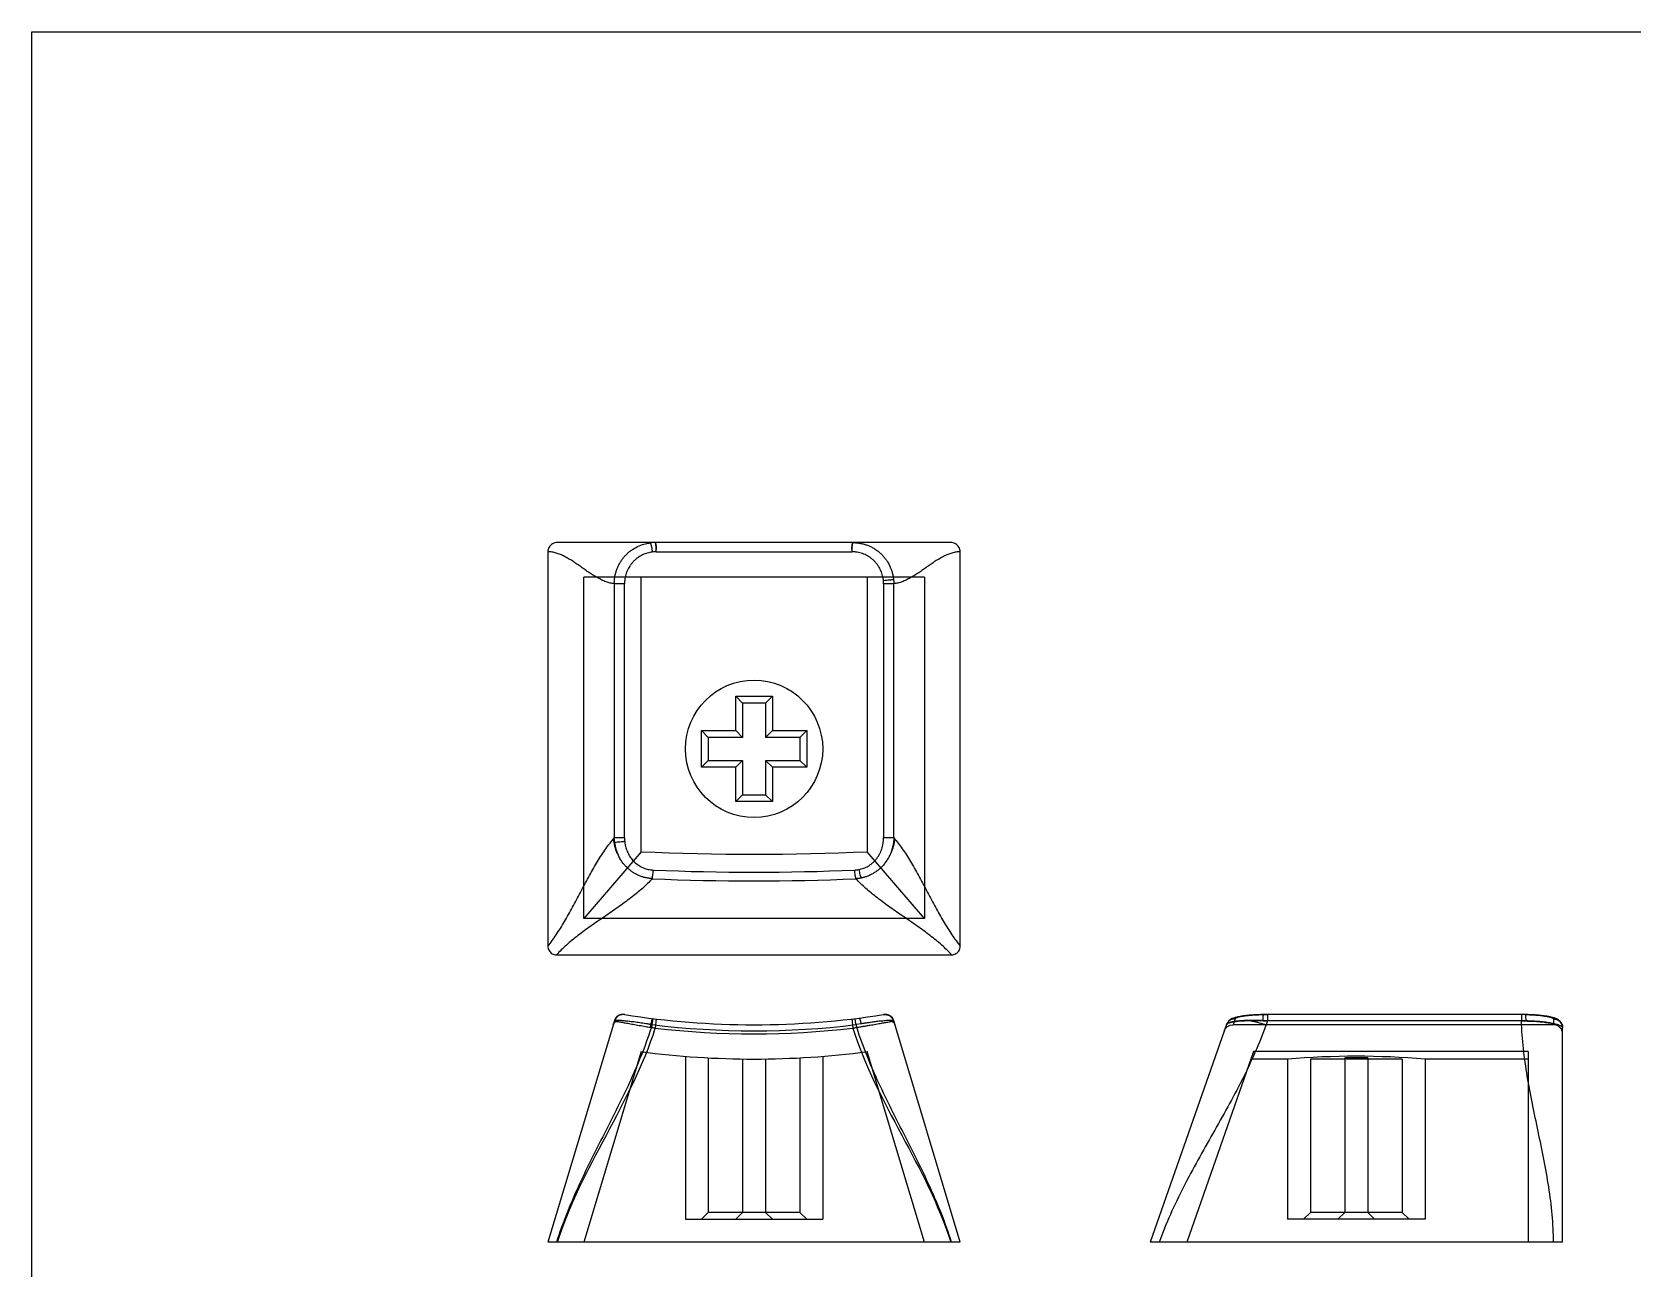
# Model space of a CAD drawing. Header units: inches. Extents: x 0 to 22, y 0 to 17.
# Drawn here: x 0 to 11, y 8.5 to 17 of the extents above; entities that cross this region are included whole.
import ezdxf

# ---------------------------------------------------------------- set-up
doc = ezdxf.new("R2010")
doc.units = ezdxf.units.IN
doc.header["$LTSCALE"] = 1.21
doc.header["$MEASUREMENT"] = 0
doc.layers.get('0').update_dxf_attribs({"linetype": 'CONTINUOUS'})

msp = doc.modelspace()

# ---------------------------------------------------------------- linework, layer by layer
at = {"color": 7, "linetype": 'Continuous'}
for p, q in [((0, 0), (0, 17)), ((0, 17), (22, 17)), ((4.292, 10.213), (4.285, 10.15)), ((5.636, 10.213), (5.644, 10.15))]:
    msp.add_line(p, q, dxfattribs=at)
at = {"color": 6, "linetype": 'Continuous'}
for p, q in [((3.547, 13.426), (3.547, 10.714)), ((6.315, 13.489), (3.613, 13.489)), ((4.292, 13.426), (5.636, 13.426)), ((6.381, 10.714), (6.381, 13.426)), ((3.793, 10.904), (3.793, 13.252)), ((6.135, 13.252), (3.793, 13.252)), ((4.003, 13.206), (4.003, 11.458)), ((4.073, 13.206), (4.003, 13.206)), ((4.073, 11.458), (4.073, 13.206)), ((4.187, 11.363), (4.187, 13.252)), ((5.742, 13.252), (5.742, 11.363)), ((5.855, 13.206), (5.855, 11.458)), ((5.925, 13.206), (5.855, 13.206)), ((5.925, 11.458), (5.925, 13.206)), ((6.135, 13.252), (6.135, 10.904)), ((4.838, 12.196), (4.838, 12.432)), ((4.885, 12.385), (4.838, 12.432)), ((4.838, 12.432), (5.09, 12.432)), ((5.043, 12.385), (5.09, 12.432)), ((5.09, 12.432), (5.09, 12.196)), ((4.885, 12.385), (4.885, 12.149)), ((5.043, 12.385), (4.885, 12.385)), ((5.043, 12.385), (5.043, 12.149)), ((4.602, 11.944), (4.602, 12.196)), ((4.649, 12.149), (4.602, 12.196)), ((4.602, 12.196), (4.838, 12.196)), ((4.649, 12.149), (4.649, 11.991)), ((4.885, 12.149), (4.649, 12.149)), ((4.885, 12.149), (4.838, 12.196)), ((5.043, 12.149), (5.09, 12.196)), ((5.279, 12.149), (5.043, 12.149)), ((5.09, 12.196), (5.326, 12.196)), ((5.279, 12.149), (5.326, 12.196)), ((5.279, 12.149), (5.279, 11.991)), ((5.326, 12.196), (5.326, 11.944)), ((4.602, 11.944), (4.649, 11.991)), ((4.649, 11.991), (4.885, 11.991)), ((4.838, 11.944), (4.885, 11.991)), ((4.885, 11.991), (4.885, 11.755)), ((5.043, 11.991), (5.279, 11.991)), ((5.09, 11.944), (5.043, 11.991)), ((5.043, 11.991), (5.043, 11.755)), ((5.326, 11.944), (5.279, 11.991)), ((4.838, 11.944), (4.602, 11.944)), ((4.838, 11.708), (4.838, 11.944)), ((5.326, 11.944), (5.09, 11.944)), ((5.09, 11.944), (5.09, 11.708)), ((4.838, 11.708), (4.885, 11.755)), ((5.09, 11.708), (4.838, 11.708)), ((4.885, 11.755), (5.043, 11.755)), ((5.09, 11.708), (5.043, 11.755)), ((3.996, 11.449), (4.003, 11.458)), ((4.073, 11.458), (4.003, 11.458)), ((5.925, 11.458), (5.855, 11.458)), ((5.925, 11.458), (5.932, 11.449)), ((4.187, 11.363), (3.793, 10.904)), ((6.135, 10.904), (5.742, 11.363)), ((5.896, 11.337), (5.896, 11.336)), ((6.135, 10.904), (3.793, 10.904)), ((3.606, 10.654), (6.322, 10.654)), ((4.073, 10.243), (4.066, 10.243)), ((4.073, 10.243), (4.075, 10.243)), ((5.855, 10.243), (5.854, 10.243)), ((5.862, 10.243), (5.855, 10.243)), ((8.493, 10.244), (8.493, 10.199)), ((10.24, 10.244), (8.493, 10.244)), ((10.24, 10.243), (8.493, 10.243)), ((10.24, 10.244), (10.24, 10.199)), ((4.004, 10.2), (3.547, 8.677)), ((5.7, 10.179), (5.665, 10.174)), ((5.896, 10.202), (5.896, 10.202)), ((6.381, 8.677), (5.925, 10.2)), ((8.212, 10.174), (7.688, 8.677)), ((8.272, 10.215), (8.257, 10.173)), ((10.46, 10.173), (8.257, 10.173)), ((8.371, 10.202), (8.371, 10.202)), ((8.493, 10.199), (8.484, 10.173)), ((10.24, 10.199), (8.493, 10.199)), ((10.46, 10.213), (10.46, 10.173)), ((10.523, 8.677), (10.523, 10.15)), ((4.187, 9.988), (3.793, 8.677)), ((4.492, 9.956), (4.492, 8.835)), ((4.649, 9.945), (4.649, 8.882)), ((4.885, 9.937), (4.885, 8.882)), ((5.043, 9.937), (5.043, 8.882)), ((5.279, 9.945), (5.279, 8.882)), ((5.437, 9.956), (5.437, 8.835)), ((6.135, 8.677), (5.742, 9.988)), ((8.397, 9.988), (7.939, 8.677)), ((8.632, 9.937), (8.38, 9.937)), ((10.287, 9.988), (8.397, 9.988)), ((8.632, 9.937), (8.632, 8.835)), ((8.79, 9.937), (8.79, 8.882)), ((9.419, 9.937), (8.79, 9.937)), ((9.026, 9.937), (8.79, 9.937)), ((9.026, 9.945), (9.026, 8.882)), ((9.183, 9.945), (9.026, 9.945)), ((9.183, 9.945), (9.183, 8.882)), ((9.419, 9.937), (9.183, 9.937)), ((9.419, 9.937), (9.419, 8.882)), ((9.577, 9.937), (9.577, 8.835)), ((10.287, 9.937), (9.577, 9.937)), ((10.287, 9.988), (10.287, 8.677)), ((4.492, 8.835), (5.437, 8.835)), ((4.649, 8.882), (4.602, 8.835)), ((5.279, 8.882), (4.649, 8.882)), ((4.885, 8.882), (4.838, 8.835)), ((5.043, 8.882), (5.09, 8.835)), ((5.279, 8.882), (5.326, 8.835)), ((9.577, 8.835), (8.632, 8.835)), ((8.742, 8.835), (8.79, 8.882)), ((9.419, 8.882), (8.79, 8.882)), ((8.978, 8.835), (9.026, 8.882)), ((9.183, 8.882), (9.23, 8.835)), ((9.419, 8.882), (9.467, 8.835)), ((6.381, 8.677), (3.547, 8.677)), ((10.523, 8.677), (7.688, 8.677))]:
    msp.add_line(p, q, dxfattribs=at)
for points in [[(4.031, 10.235), (4.025, 10.23), (4.019, 10.225), (4.014, 10.219)], [(4.073, 10.243), (4.068, 10.243), (4.062, 10.243), (4.056, 10.243), (4.05, 10.242), (4.043, 10.24), (4.037, 10.238), (4.031, 10.235)], [(4.066, 10.243), (4.051, 10.242), (4.037, 10.238)], [(5.897, 10.235), (5.891, 10.238), (5.884, 10.24), (5.878, 10.242), (5.871, 10.243), (5.865, 10.243), (5.86, 10.243), (5.855, 10.243)], [(5.891, 10.238), (5.877, 10.242), (5.862, 10.243)], [(5.914, 10.219), (5.909, 10.225), (5.903, 10.23), (5.897, 10.235)], [(8.466, 10.243), (8.416, 10.242), (8.369, 10.238), (8.327, 10.234), (8.295, 10.228), (8.272, 10.223), (8.256, 10.217), (8.242, 10.21), (8.23, 10.201), (8.22, 10.189), (8.212, 10.174)], [(8.493, 10.243), (8.445, 10.243), (8.4, 10.241), (8.358, 10.237), (8.321, 10.233), (8.289, 10.227), (8.267, 10.221), (8.252, 10.215), (8.239, 10.208)], [(8.493, 10.243), (8.483, 10.243), (8.475, 10.243), (8.466, 10.243)], [(10.264, 10.243), (10.256, 10.243), (10.248, 10.243), (10.24, 10.243)], [(10.504, 10.197), (10.493, 10.207), (10.48, 10.214), (10.465, 10.22), (10.444, 10.226), (10.414, 10.231), (10.375, 10.237), (10.332, 10.24), (10.287, 10.243), (10.24, 10.243)], [(10.523, 10.151), (10.519, 10.17), (10.514, 10.184), (10.506, 10.195), (10.495, 10.205), (10.484, 10.212), (10.47, 10.218), (10.453, 10.223), (10.429, 10.229), (10.395, 10.234), (10.354, 10.239), (10.31, 10.242), (10.264, 10.243)], [(4.014, 10.219), (4.01, 10.213), (4.007, 10.206), (4.003, 10.199)], [(5.925, 10.199), (5.922, 10.206), (5.918, 10.213), (5.914, 10.219)], [(8.197, 10.131), (8.206, 10.148), (8.22, 10.161), (8.237, 10.17), (8.257, 10.173)], [(8.239, 10.208), (8.228, 10.199), (8.219, 10.187), (8.212, 10.174)], [(10.523, 10.151), (10.521, 10.165), (10.517, 10.177), (10.512, 10.187), (10.504, 10.197)]]:
    msp.add_lwpolyline(points, dxfattribs=at)
msp.add_circle((4.964, 12.07), 0.472, dxfattribs=at)
for centre, radius, start, end in [((4.285, 13.21), 0.279, 89.9916, 96.8302), ((4.292, 13.206), 0.219, 89.9951, 96.759), ((5.632, 13.206), 0.223, 359.9978, 5.875), ((4.32, 11.458), 0.247, 179.9935, 185.9574), ((4.3, 11.463), 0.297, 187.1808, 205.2452), ((4.964, 27.302), 16.08, 267.5303, 272.4697), ((5.648, 11.438), 0.201, 272.4709, 280.3466), ((4.964, 27.599), 16.437, 267.5573, 272.4427), ((4.064, 10.181), 0.063, 81.0246, 163.3008), ((4.964, 15.882), 5.709, 261.0246, 278.9754), ((5.865, 10.181), 0.063, 16.6992, 98.9754), ((8.493, 8.683), 1.56, 89.9988, 90.9413), ((10.24, 8.837), 1.406, 89.0717, 90.0006), ((4.964, 15.903), 5.772, 263.0284, 276.9716), ((4.964, 15.882), 5.772, 263.2386, 276.7614), ((10.46, 10.11), 0.063, 0, 90), ((4.964, 15.882), 5.945, 262.4857, 277.5143), ((9.104, 4.011), 5.945, 85.4419, 94.5581)]:
    msp.add_arc(centre, radius, start, end, dxfattribs=at)
at = {"color": 7, "linetype": 'Continuous'}
for centre, radius, start, end in [((3.769, 13.426), 0.523, 359.9931, 1.7384), ((3.461, 13.417), 0.831, 0.6146, 1.7), ((6.153, 13.426), 0.517, 178.2521, 180.0164), ((6.411, 13.418), 0.775, 178.2601, 179.4254), ((10.46, 10.149), 0.0634, 75.4602, 90.0019)]:
    msp.add_arc(centre, radius, start, end, dxfattribs=at)
at = {"color": 6, "linetype": 'Continuous'}
msp.add_ellipse((4.964, 13.426), major_axis=(5.945, 0), ratio=0.35, start_param=-1.701945, end_param=-1.439647, dxfattribs=at)
for points, knots in [([(3.613, 13.489), (3.607, 13.489), (3.595, 13.487), (3.579, 13.481), (3.565, 13.47), (3.555, 13.457), (3.548, 13.442), (3.547, 13.431), (3.547, 13.426)], [0, 0, 0, 0, 0.174982, 0.346151, 0.514267, 0.678932, 0.840826, 1, 1, 1, 1]), ([(4.003, 13.206), (3.994, 13.207), (3.974, 13.21), (3.946, 13.219), (3.917, 13.231), (3.889, 13.246), (3.86, 13.263), (3.832, 13.281), (3.803, 13.301), (3.775, 13.321), (3.747, 13.341), (3.718, 13.36), (3.69, 13.378), (3.661, 13.393), (3.633, 13.407), (3.604, 13.417), (3.576, 13.424), (3.556, 13.426), (3.547, 13.426)], [0, 0, 0, 0, 0.056356, 0.114455, 0.174764, 0.237348, 0.301982, 0.368246, 0.435594, 0.503408, 0.571042, 0.637859, 0.703276, 0.76681, 0.828139, 0.887186, 0.944226, 1, 1, 1, 1]), ([(4.003, 13.206), (4.003, 13.21), (4.004, 13.217), (4.004, 13.229), (4.005, 13.241), (4.007, 13.253), (4.009, 13.265), (4.012, 13.276), (4.015, 13.287), (4.02, 13.302), (4.027, 13.321), (4.038, 13.342), (4.05, 13.362), (4.063, 13.381), (4.079, 13.399), (4.095, 13.416), (4.113, 13.431), (4.139, 13.449), (4.174, 13.467), (4.214, 13.481), (4.24, 13.485), (4.251, 13.487)], [0, 0, 0, 0, 0.027159, 0.056175, 0.085938, 0.115368, 0.144246, 0.172923, 0.201736, 0.230637, 0.288269, 0.345617, 0.402877, 0.460243, 0.517699, 0.574846, 0.631892, 0.689039, 0.804071, 0.918844, 1, 1, 1, 1]), ([(4.266, 13.424), (4.258, 13.423), (4.237, 13.419), (4.206, 13.409), (4.179, 13.395), (4.159, 13.381), (4.145, 13.369), (4.132, 13.356), (4.12, 13.342), (4.109, 13.327), (4.1, 13.312), (4.092, 13.295), (4.085, 13.278), (4.08, 13.26), (4.077, 13.245), (4.075, 13.233), (4.074, 13.221), (4.073, 13.212), (4.073, 13.206)], [0, 0, 0, 0, 0.08128, 0.196181, 0.311278, 0.368433, 0.425473, 0.482602, 0.540029, 0.59736, 0.654581, 0.711889, 0.769481, 0.827149, 0.884663, 0.913478, 0.942224, 1, 1, 1, 1]), ([(4.266, 13.424), (4.266, 13.429), (4.264, 13.437), (4.263, 13.449), (4.261, 13.459), (4.259, 13.467), (4.257, 13.474), (4.256, 13.478), (4.255, 13.48), (4.254, 13.482), (4.253, 13.484), (4.252, 13.486), (4.252, 13.486), (4.251, 13.487)], [0, 0, 0, 0, 0.206774, 0.389736, 0.548972, 0.684612, 0.796866, 0.84434, 0.886135, 0.922363, 0.953195, 0.978912, 1, 1, 1, 1]), ([(5.854, 13.229), (5.853, 13.236), (5.85, 13.256), (5.84, 13.287), (5.827, 13.315), (5.813, 13.336), (5.802, 13.35), (5.789, 13.364), (5.775, 13.376), (5.76, 13.388), (5.744, 13.398), (5.727, 13.406), (5.71, 13.413), (5.692, 13.419), (5.677, 13.422), (5.664, 13.424), (5.652, 13.425), (5.642, 13.426), (5.636, 13.426)], [0, 0, 0, 0, 0.070974, 0.186137, 0.301004, 0.359346, 0.417373, 0.475302, 0.533347, 0.59199, 0.650334, 0.708611, 0.767044, 0.825404, 0.883532, 0.912638, 0.941666, 1, 1, 1, 1]), ([(5.644, 13.489), (5.647, 13.489), (5.655, 13.488), (5.667, 13.488), (5.679, 13.486), (5.691, 13.485), (5.703, 13.482), (5.715, 13.479), (5.727, 13.476), (5.742, 13.471), (5.76, 13.464), (5.782, 13.453), (5.802, 13.44), (5.822, 13.425), (5.84, 13.409), (5.856, 13.392), (5.871, 13.373), (5.889, 13.346), (5.903, 13.317), (5.913, 13.287), (5.92, 13.262), (5.922, 13.245), (5.923, 13.235)], [0, 0, 0, 0, 0.027454, 0.056686, 0.086638, 0.116278, 0.145397, 0.174339, 0.203438, 0.232646, 0.291029, 0.349272, 0.4076, 0.466243, 0.524302, 0.582257, 0.640318, 0.698702, 0.813656, 0.871223, 0.928994, 1, 1, 1, 1]), ([(6.381, 13.426), (6.372, 13.426), (6.353, 13.424), (6.324, 13.417), (6.295, 13.407), (6.267, 13.393), (6.238, 13.378), (6.21, 13.36), (6.181, 13.341), (6.153, 13.321), (6.125, 13.301), (6.096, 13.281), (6.068, 13.263), (6.039, 13.246), (6.011, 13.231), (5.982, 13.219), (5.954, 13.21), (5.934, 13.207), (5.925, 13.206)], [0, 0, 0, 0, 0.055774, 0.112814, 0.171861, 0.23319, 0.296724, 0.362141, 0.428958, 0.496592, 0.564406, 0.631754, 0.698018, 0.762652, 0.825236, 0.885545, 0.943644, 1, 1, 1, 1]), ([(6.381, 13.426), (6.381, 13.431), (6.38, 13.442), (6.373, 13.457), (6.363, 13.47), (6.349, 13.481), (6.333, 13.487), (6.321, 13.489), (6.316, 13.489)], [0, 0, 0, 0, 0.159407, 0.321364, 0.485981, 0.653995, 0.825062, 1, 1, 1, 1]), ([(5.854, 13.229), (5.861, 13.229), (5.876, 13.231), (5.895, 13.233), (5.911, 13.234), (5.92, 13.235), (5.923, 13.235)], [0, 0, 0, 0, 0.338325, 0.617755, 0.838304, 1, 1, 1, 1]), ([(5.923, 13.235), (5.924, 13.232), (5.924, 13.225), (5.925, 13.215), (5.925, 13.209), (5.925, 13.206)], [0, 0, 0, 0, 0.34235, 0.683943, 1, 1, 1, 1]), ([(3.547, 10.714), (3.557, 10.726), (3.577, 10.752), (3.605, 10.792), (3.633, 10.836), (3.661, 10.883), (3.689, 10.931), (3.716, 10.981), (3.744, 11.032), (3.771, 11.083), (3.798, 11.135), (3.826, 11.186), (3.853, 11.236), (3.881, 11.284), (3.909, 11.33), (3.937, 11.373), (3.966, 11.413), (3.986, 11.438), (3.996, 11.449)], [0, 0, 0, 0, 0.054328, 0.11187, 0.172273, 0.235119, 0.29995, 0.366279, 0.433599, 0.501395, 0.569143, 0.636323, 0.70242, 0.766931, 0.829372, 0.889291, 0.94628, 1, 1, 1, 1]), ([(3.996, 11.449), (3.999, 11.417), (4.01, 11.378), (4.028, 11.343), (4.032, 11.337)], [0, 0, 0, 0, 0.817877, 1, 1, 1, 1]), ([(4.006, 11.426), (4.005, 11.43), (4.004, 11.437), (4.004, 11.448), (4.003, 11.455), (4.003, 11.458)], [0, 0, 0, 0, 0.342239, 0.683491, 1, 1, 1, 1]), ([(5.684, 11.24), (5.69, 11.241), (5.701, 11.244), (5.718, 11.249), (5.734, 11.256), (5.749, 11.264), (5.765, 11.274), (5.779, 11.286), (5.793, 11.298), (5.805, 11.313), (5.816, 11.328), (5.827, 11.345), (5.835, 11.363), (5.842, 11.381), (5.848, 11.4), (5.851, 11.416), (5.853, 11.429), (5.854, 11.442), (5.855, 11.452), (5.855, 11.458)], [0, 0, 0, 0, 0.057657, 0.114974, 0.172451, 0.230123, 0.291695, 0.353108, 0.414626, 0.476498, 0.541843, 0.607035, 0.672337, 0.737984, 0.803534, 0.86891, 0.901665, 0.934341, 1, 1, 1, 1]), ([(5.896, 11.337), (5.9, 11.343), (5.918, 11.378), (5.929, 11.417), (5.933, 11.449)], [0, 0, 0, 0, 0.182185, 1, 1, 1, 1]), ([(5.925, 11.458), (5.925, 11.455), (5.925, 11.446), (5.923, 11.434), (5.922, 11.422), (5.92, 11.409), (5.917, 11.397), (5.914, 11.385), (5.911, 11.373), (5.905, 11.357), (5.9, 11.345), (5.897, 11.337), (5.897, 11.337)], [0, 0, 0, 0, 0.093066, 0.192043, 0.2935, 0.394056, 0.492992, 0.591434, 0.690489, 0.789963, 0.98938, 1, 1, 1, 1]), ([(5.933, 11.449), (5.943, 11.438), (5.962, 11.413), (5.991, 11.373), (6.019, 11.33), (6.047, 11.284), (6.075, 11.236), (6.102, 11.186), (6.13, 11.135), (6.157, 11.083), (6.185, 11.032), (6.212, 10.981), (6.239, 10.931), (6.267, 10.883), (6.295, 10.836), (6.323, 10.792), (6.352, 10.752), (6.371, 10.726), (6.381, 10.714)], [0, 0, 0, 0, 0.05372, 0.110709, 0.170628, 0.233069, 0.29758, 0.363677, 0.430857, 0.498605, 0.566401, 0.633721, 0.70005, 0.764881, 0.827727, 0.88813, 0.945672, 1, 1, 1, 1]), ([(4.075, 11.433), (4.067, 11.432), (4.053, 11.43), (4.034, 11.429), (4.018, 11.427), (4.01, 11.426), (4.006, 11.426)], [0, 0, 0, 0, 0.333346, 0.611202, 0.833225, 1, 1, 1, 1]), ([(4.264, 11.178), (4.26, 11.178), (4.253, 11.178), (4.242, 11.18), (4.231, 11.181), (4.22, 11.184), (4.209, 11.186), (4.199, 11.189), (4.188, 11.193), (4.174, 11.198), (4.158, 11.206), (4.138, 11.216), (4.12, 11.229), (4.103, 11.243), (4.086, 11.258), (4.067, 11.279), (4.048, 11.306), (4.036, 11.327), (4.032, 11.337)], [0, 0, 0, 0, 0.035097, 0.072479, 0.110743, 0.148894, 0.186315, 0.223446, 0.260831, 0.298397, 0.373477, 0.448362, 0.523297, 0.598518, 0.673481, 0.748146, 0.897387, 1, 1, 1, 1]), ([(4.075, 11.433), (4.076, 11.424), (4.079, 11.404), (4.088, 11.373), (4.103, 11.341), (4.12, 11.316), (4.135, 11.299), (4.147, 11.287), (4.16, 11.276), (4.174, 11.267), (4.189, 11.258), (4.205, 11.251), (4.221, 11.246), (4.237, 11.241), (4.254, 11.238), (4.266, 11.237), (4.271, 11.237)], [0, 0, 0, 0, 0.084936, 0.203744, 0.322273, 0.435686, 0.492208, 0.548831, 0.605549, 0.661981, 0.718338, 0.77484, 0.831266, 0.887456, 0.94363, 1, 1, 1, 1]), ([(5.896, 11.336), (5.892, 11.328), (5.883, 11.311), (5.867, 11.288), (5.85, 11.266), (5.832, 11.248), (5.814, 11.234), (5.797, 11.222), (5.781, 11.212), (5.766, 11.204), (5.753, 11.198), (5.741, 11.193), (5.729, 11.189), (5.719, 11.186), (5.709, 11.184), (5.703, 11.183), (5.7, 11.182)], [0, 0, 0, 0, 0.110337, 0.219927, 0.326131, 0.425303, 0.515549, 0.596242, 0.668094, 0.731727, 0.788204, 0.83886, 0.884543, 0.92601, 0.964232, 1, 1, 1, 1]), ([(4.264, 11.178), (4.264, 11.179), (4.265, 11.182), (4.266, 11.188), (4.267, 11.194), (4.269, 11.204), (4.27, 11.218), (4.271, 11.231), (4.271, 11.237)], [0, 0, 0, 0, 0.077664, 0.168436, 0.272586, 0.390293, 0.667379, 1, 1, 1, 1]), ([(5.665, 11.178), (5.664, 11.179), (5.663, 11.182), (5.662, 11.188), (5.661, 11.194), (5.659, 11.204), (5.658, 11.218), (5.657, 11.231), (5.657, 11.237)], [0, 0, 0, 0, 0.077739, 0.168611, 0.272887, 0.390746, 0.667654, 1, 1, 1, 1]), ([(5.684, 11.24), (5.686, 11.234), (5.688, 11.222), (5.691, 11.208), (5.694, 11.198), (5.696, 11.192), (5.698, 11.187), (5.699, 11.184), (5.7, 11.182)], [0, 0, 0, 0, 0.326976, 0.602123, 0.720449, 0.826082, 0.919185, 1, 1, 1, 1]), ([(4.264, 11.178), (4.253, 11.166), (4.232, 11.143), (4.196, 11.11), (4.158, 11.077), (4.116, 11.045), (4.073, 11.012), (4.028, 10.98), (3.982, 10.948), (3.935, 10.916), (3.889, 10.884), (3.842, 10.852), (3.797, 10.819), (3.754, 10.787), (3.713, 10.754), (3.674, 10.722), (3.638, 10.688), (3.617, 10.666), (3.606, 10.654)], [0, 0, 0, 0, 0.054793, 0.112452, 0.172727, 0.235281, 0.299715, 0.365592, 0.432448, 0.499799, 0.567158, 0.634034, 0.699946, 0.764428, 0.82704, 0.887385, 0.945123, 1, 1, 1, 1]), ([(5.7, 11.182), (5.697, 11.181), (5.691, 11.18), (5.682, 11.179), (5.673, 11.178), (5.667, 11.178), (5.665, 11.178)], [0, 0, 0, 0, 0.255515, 0.5139, 0.765336, 1, 1, 1, 1]), ([(6.322, 10.654), (6.312, 10.666), (6.29, 10.688), (6.254, 10.722), (6.216, 10.754), (6.174, 10.787), (6.131, 10.819), (6.086, 10.852), (6.04, 10.884), (5.993, 10.916), (5.946, 10.948), (5.9, 10.98), (5.855, 11.012), (5.812, 11.045), (5.771, 11.077), (5.732, 11.11), (5.696, 11.143), (5.675, 11.166), (5.665, 11.178)], [0, 0, 0, 0, 0.054877, 0.112615, 0.17296, 0.235572, 0.300054, 0.365966, 0.432842, 0.500201, 0.567552, 0.634408, 0.700285, 0.764719, 0.827273, 0.887548, 0.945207, 1, 1, 1, 1]), ([(3.547, 10.714), (3.547, 10.709), (3.548, 10.698), (3.554, 10.683), (3.564, 10.671), (3.576, 10.661), (3.59, 10.655), (3.601, 10.654), (3.606, 10.654)], [0, 0, 0, 0, 0.174677, 0.341621, 0.505021, 0.667146, 0.830957, 1, 1, 1, 1]), ([(6.322, 10.654), (6.327, 10.654), (6.338, 10.655), (6.352, 10.661), (6.365, 10.671), (6.374, 10.683), (6.38, 10.698), (6.381, 10.709), (6.381, 10.714)], [0, 0, 0, 0, 0.169461, 0.333547, 0.495791, 0.659129, 0.825807, 1, 1, 1, 1]), ([(4.075, 10.243), (4.071, 10.243), (4.063, 10.243), (4.052, 10.242), (4.042, 10.239), (4.032, 10.235), (4.024, 10.229), (4.017, 10.221), (4.011, 10.211), (4.007, 10.204), (4.006, 10.201)], [0, 0, 0, 0, 0.136937, 0.263802, 0.383523, 0.499574, 0.615542, 0.735412, 0.862605, 1, 1, 1, 1]), ([(5.854, 10.243), (5.858, 10.243), (5.866, 10.243), (5.877, 10.242), (5.887, 10.239), (5.897, 10.234), (5.905, 10.228), (5.912, 10.22), (5.919, 10.21), (5.922, 10.203), (5.923, 10.199)], [0, 0, 0, 0, 0.137335, 0.264196, 0.383602, 0.499159, 0.614834, 0.73458, 0.861975, 1, 1, 1, 1]), ([(8.275, 10.219), (8.275, 10.219), (8.277, 10.22), (8.28, 10.221), (8.284, 10.223), (8.291, 10.225), (8.299, 10.228), (8.309, 10.23), (8.321, 10.232), (8.333, 10.234), (8.347, 10.236), (8.363, 10.237), (8.38, 10.239), (8.397, 10.24), (8.416, 10.241), (8.434, 10.242), (8.45, 10.243), (8.463, 10.243), (8.476, 10.243), (8.486, 10.243), (8.493, 10.243)], [0, 0, 0, 0, 0.00933, 0.020061, 0.045937, 0.077881, 0.115801, 0.162535, 0.21521, 0.273492, 0.337201, 0.409337, 0.485654, 0.565724, 0.649245, 0.734992, 0.822246, 0.866411, 0.91068, 1, 1, 1, 1]), ([(8.467, 10.243), (8.467, 10.243), (8.467, 10.243), (8.466, 10.243), (8.466, 10.243), (8.466, 10.243), (8.465, 10.243), (8.465, 10.242), (8.464, 10.24), (8.464, 10.239), (8.463, 10.237), (8.463, 10.233), (8.462, 10.228), (8.461, 10.22), (8.461, 10.211), (8.461, 10.204), (8.461, 10.201)], [0, 0, 0, 0, 0.01651, 0.023571, 0.030652, 0.038424, 0.047405, 0.070188, 0.100531, 0.13903, 0.185969, 0.241506, 0.378411, 0.550341, 0.757499, 1, 1, 1, 1]), ([(10.459, 10.216), (10.458, 10.217), (10.456, 10.218), (10.453, 10.22), (10.449, 10.222), (10.442, 10.224), (10.434, 10.226), (10.425, 10.228), (10.414, 10.23), (10.403, 10.232), (10.39, 10.234), (10.376, 10.236), (10.361, 10.238), (10.346, 10.239), (10.329, 10.24), (10.312, 10.241), (10.295, 10.242), (10.28, 10.243), (10.268, 10.243), (10.256, 10.243), (10.246, 10.243), (10.24, 10.243)], [0, 0, 0, 0, 0.011205, 0.025198, 0.050124, 0.081129, 0.118226, 0.161325, 0.20963, 0.263123, 0.321589, 0.384944, 0.452298, 0.523195, 0.597353, 0.674584, 0.754078, 0.835003, 0.87598, 0.917064, 1, 1, 1, 1]), ([(10.263, 10.243), (10.271, 10.243), (10.29, 10.242), (10.32, 10.241), (10.348, 10.239), (10.37, 10.237), (10.384, 10.235), (10.398, 10.233), (10.41, 10.231), (10.421, 10.229), (10.431, 10.227), (10.44, 10.225), (10.446, 10.223), (10.45, 10.221), (10.453, 10.22), (10.455, 10.219), (10.457, 10.217), (10.458, 10.217), (10.459, 10.216), (10.459, 10.215), (10.46, 10.214), (10.46, 10.213), (10.46, 10.213)], [0, 0, 0, 0, 0.111434, 0.286966, 0.4512, 0.52894, 0.601736, 0.669442, 0.731767, 0.788745, 0.839006, 0.882568, 0.919282, 0.935016, 0.948971, 0.961145, 0.971637, 0.98057, 0.984479, 0.988052, 0.994364, 1, 1, 1, 1]), ([(10.263, 10.243), (10.263, 10.243), (10.264, 10.243), (10.264, 10.243), (10.264, 10.243), (10.265, 10.243), (10.265, 10.242), (10.266, 10.242), (10.266, 10.24), (10.267, 10.239), (10.267, 10.236), (10.268, 10.233), (10.268, 10.227), (10.269, 10.219), (10.269, 10.21), (10.27, 10.203), (10.27, 10.199)], [0, 0, 0, 0, 0.015788, 0.02261, 0.029559, 0.037296, 0.046309, 0.069261, 0.099812, 0.138502, 0.185593, 0.241226, 0.378425, 0.550507, 0.757663, 1, 1, 1, 1]), ([(4.264, 10.174), (4.244, 10.109), (4.198, 9.981), (4.118, 9.794), (4.029, 9.609), (3.935, 9.425), (3.842, 9.242), (3.753, 9.057), (3.672, 8.869), (3.626, 8.742), (3.606, 8.677)], [0, 0, 0, 0, 0.123755, 0.248397, 0.373923, 0.499981, 0.626042, 0.751579, 0.876235, 1, 1, 1, 1]), ([(3.996, 10.173), (3.996, 10.176), (3.999, 10.181), (4.004, 10.188), (4.012, 10.194), (4.02, 10.198), (4.027, 10.2), (4.03, 10.202), (4.032, 10.202)], [0, 0, 0, 0, 0.162409, 0.340175, 0.542477, 0.777212, 0.885235, 1, 1, 1, 1]), ([(4.006, 10.201), (4.005, 10.201), (4.005, 10.2), (4.004, 10.199), (4.003, 10.199), (4.003, 10.199)], [0, 0, 0, 0, 0.519272, 0.831049, 1, 1, 1, 1]), ([(4.003, 10.199), (4.003, 10.199), (4.003, 10.199), (4.003, 10.199), (4.003, 10.199), (4.004, 10.199), (4.004, 10.199), (4.004, 10.199), (4.004, 10.199), (4.005, 10.199), (4.005, 10.199), (4.005, 10.199), (4.006, 10.199), (4.006, 10.199), (4.008, 10.198), (4.01, 10.198), (4.012, 10.198), (4.015, 10.197), (4.019, 10.196), (4.023, 10.196), (4.029, 10.195), (4.038, 10.193), (4.05, 10.191), (4.064, 10.188), (4.079, 10.186), (4.096, 10.183), (4.114, 10.179), (4.14, 10.175), (4.175, 10.168), (4.215, 10.162), (4.24, 10.157), (4.251, 10.156)], [0, 0, 0, 0, 0.000076, 0.000271, 0.000589, 0.001029, 0.001592, 0.002279, 0.004019, 0.005074, 0.006251, 0.007552, 0.008976, 0.012194, 0.015895, 0.024712, 0.035455, 0.048153, 0.062761, 0.079213, 0.097471, 0.139242, 0.187802, 0.243071, 0.304627, 0.371655, 0.44382, 0.52093, 0.688601, 0.868305, 1, 1, 1, 1]), ([(4.032, 10.202), (4.029, 10.202), (4.023, 10.202), (4.016, 10.202), (4.01, 10.202), (4.007, 10.201), (4.006, 10.201)], [0, 0, 0, 0, 0.346545, 0.629538, 0.847535, 1, 1, 1, 1]), ([(4.264, 10.174), (4.26, 10.174), (4.253, 10.175), (4.239, 10.177), (4.22, 10.18), (4.199, 10.183), (4.178, 10.186), (4.158, 10.189), (4.139, 10.192), (4.12, 10.194), (4.103, 10.196), (4.087, 10.198), (4.072, 10.199), (4.059, 10.201), (4.045, 10.202), (4.036, 10.202), (4.032, 10.202)], [0, 0, 0, 0, 0.044669, 0.092104, 0.188204, 0.280139, 0.370159, 0.457342, 0.540682, 0.619963, 0.694868, 0.764461, 0.828327, 0.886462, 0.9386, 1, 1, 1, 1]), ([(4.266, 10.216), (4.266, 10.216), (4.265, 10.215), (4.264, 10.214), (4.263, 10.212), (4.262, 10.21), (4.262, 10.208), (4.26, 10.204), (4.259, 10.198), (4.257, 10.19), (4.255, 10.18), (4.253, 10.168), (4.252, 10.16), (4.251, 10.156)], [0, 0, 0, 0, 0.018477, 0.041642, 0.070187, 0.10448, 0.144734, 0.191078, 0.302333, 0.438676, 0.600324, 0.787404, 1, 1, 1, 1]), ([(4.251, 10.156), (4.255, 10.155), (4.263, 10.154), (4.274, 10.152), (4.281, 10.151), (4.285, 10.15)], [0, 0, 0, 0, 0.342161, 0.683681, 1, 1, 1, 1]), ([(4.264, 10.174), (4.264, 10.177), (4.265, 10.183), (4.266, 10.191), (4.267, 10.198), (4.268, 10.204), (4.269, 10.208), (4.27, 10.21), (4.27, 10.212), (4.27, 10.213), (4.271, 10.214), (4.271, 10.215), (4.271, 10.215), (4.271, 10.215)], [0, 0, 0, 0, 0.222159, 0.416449, 0.582885, 0.721488, 0.832474, 0.877529, 0.915645, 0.946852, 0.971201, 0.988809, 1, 1, 1, 1]), ([(5.644, 10.15), (5.647, 10.151), (5.655, 10.152), (5.667, 10.154), (5.679, 10.156), (5.695, 10.159), (5.715, 10.162), (5.738, 10.166), (5.76, 10.17), (5.781, 10.173), (5.802, 10.177), (5.821, 10.181), (5.839, 10.184), (5.855, 10.187), (5.87, 10.189), (5.887, 10.192), (5.901, 10.195), (5.912, 10.197), (5.918, 10.198), (5.921, 10.198), (5.923, 10.199), (5.923, 10.199)], [0, 0, 0, 0, 0.04043, 0.083483, 0.127485, 0.17079, 0.254566, 0.336849, 0.416807, 0.493502, 0.566693, 0.636039, 0.700044, 0.758801, 0.812161, 0.859818, 0.935002, 0.962781, 0.983783, 0.993216, 1, 1, 1, 1]), ([(5.665, 10.174), (5.664, 10.177), (5.663, 10.183), (5.662, 10.191), (5.661, 10.198), (5.66, 10.204), (5.659, 10.208), (5.659, 10.21), (5.658, 10.212), (5.658, 10.213), (5.658, 10.214), (5.657, 10.215), (5.657, 10.215), (5.657, 10.215)], [0, 0, 0, 0, 0.22235, 0.416781, 0.583306, 0.721946, 0.832741, 0.87772, 0.915773, 0.946928, 0.971239, 0.988822, 1, 1, 1, 1]), ([(6.322, 8.677), (6.302, 8.742), (6.256, 8.869), (6.176, 9.057), (6.086, 9.242), (5.993, 9.425), (5.9, 9.609), (5.81, 9.794), (5.73, 9.981), (5.684, 10.109), (5.665, 10.174)], [0, 0, 0, 0, 0.123765, 0.248421, 0.373958, 0.500019, 0.626077, 0.751603, 0.876245, 1, 1, 1, 1]), ([(5.684, 10.219), (5.685, 10.219), (5.685, 10.219), (5.686, 10.218), (5.687, 10.217), (5.688, 10.216), (5.689, 10.214), (5.691, 10.212), (5.692, 10.208), (5.694, 10.202), (5.696, 10.196), (5.698, 10.188), (5.699, 10.182), (5.7, 10.179)], [0, 0, 0, 0, 0.022981, 0.04868, 0.078388, 0.112948, 0.152897, 0.198583, 0.307986, 0.442345, 0.602256, 0.788067, 1, 1, 1, 1]), ([(5.896, 10.202), (5.892, 10.203), (5.882, 10.203), (5.866, 10.201), (5.849, 10.198), (5.831, 10.197), (5.813, 10.196), (5.796, 10.194), (5.781, 10.191), (5.766, 10.189), (5.753, 10.187), (5.741, 10.185), (5.729, 10.184), (5.719, 10.182), (5.709, 10.181), (5.703, 10.18), (5.7, 10.179)], [0, 0, 0, 0, 0.069986, 0.1496, 0.23751, 0.330299, 0.422008, 0.508819, 0.589661, 0.664029, 0.732055, 0.794495, 0.851778, 0.904455, 0.953535, 1, 1, 1, 1]), ([(5.896, 10.202), (5.898, 10.202), (5.902, 10.2), (5.908, 10.198), (5.916, 10.194), (5.924, 10.188), (5.929, 10.181), (5.932, 10.176), (5.933, 10.173)], [0, 0, 0, 0, 0.114806, 0.222864, 0.457576, 0.659858, 0.837607, 1, 1, 1, 1]), ([(5.925, 10.199), (5.925, 10.199), (5.925, 10.199), (5.924, 10.2), (5.924, 10.2), (5.923, 10.2), (5.923, 10.201), (5.922, 10.201), (5.921, 10.201), (5.919, 10.202), (5.917, 10.202), (5.913, 10.202), (5.906, 10.202), (5.9, 10.202), (5.897, 10.202), (5.897, 10.202)], [0, 0, 0, 0, 0.009526, 0.023785, 0.04267, 0.065916, 0.09322, 0.124249, 0.158801, 0.196942, 0.284512, 0.38863, 0.649745, 0.98046, 1, 1, 1, 1]), ([(5.923, 10.199), (5.924, 10.199), (5.924, 10.199), (5.925, 10.198), (5.925, 10.199), (5.925, 10.199)], [0, 0, 0, 0, 0.547717, 0.881703, 1, 1, 1, 1]), ([(8.484, 10.173), (8.461, 10.108), (8.41, 9.98), (8.32, 9.792), (8.221, 9.608), (8.118, 9.425), (8.015, 9.242), (7.915, 9.057), (7.825, 8.87), (7.772, 8.742), (7.749, 8.677)], [0, 0, 0, 0, 0.123796, 0.248414, 0.373885, 0.499885, 0.625909, 0.751445, 0.876145, 1, 1, 1, 1]), ([(8.212, 10.174), (8.213, 10.177), (8.216, 10.183), (8.222, 10.191), (8.228, 10.198), (8.235, 10.204), (8.243, 10.209), (8.252, 10.212), (8.261, 10.215), (8.268, 10.215), (8.272, 10.215)], [0, 0, 0, 0, 0.134132, 0.260253, 0.380782, 0.498485, 0.616541, 0.737704, 0.864726, 1, 1, 1, 1]), ([(8.212, 10.174), (8.213, 10.177), (8.216, 10.183), (8.222, 10.191), (8.228, 10.198), (8.235, 10.204), (8.243, 10.209), (8.252, 10.212), (8.261, 10.215), (8.268, 10.215), (8.272, 10.215)], [0, 0, 0, 0, 0.134253, 0.260482, 0.381113, 0.498919, 0.616872, 0.737933, 0.864847, 1, 1, 1, 1]), ([(8.212, 10.174), (8.212, 10.174), (8.213, 10.175), (8.214, 10.177), (8.216, 10.179), (8.218, 10.18), (8.221, 10.182), (8.225, 10.184), (8.232, 10.187), (8.241, 10.189), (8.252, 10.192), (8.264, 10.194), (8.278, 10.196), (8.293, 10.198), (8.315, 10.2), (8.341, 10.201), (8.362, 10.202), (8.371, 10.202)], [0, 0, 0, 0, 0.010266, 0.023048, 0.037939, 0.054694, 0.073225, 0.093882, 0.142482, 0.200506, 0.267632, 0.343634, 0.428444, 0.520834, 0.620141, 0.837867, 1, 1, 1, 1]), ([(8.216, 10.179), (8.215, 10.178), (8.214, 10.177), (8.213, 10.175), (8.212, 10.174), (8.212, 10.174)], [0, 0, 0, 0, 0.567286, 0.805552, 1, 1, 1, 1]), ([(8.275, 10.219), (8.271, 10.219), (8.265, 10.218), (8.255, 10.216), (8.247, 10.213), (8.239, 10.209), (8.232, 10.203), (8.226, 10.196), (8.221, 10.188), (8.218, 10.182), (8.216, 10.179)], [0, 0, 0, 0, 0.134868, 0.261491, 0.382301, 0.50009, 0.617868, 0.738642, 0.865207, 1, 1, 1, 1]), ([(8.371, 10.202), (8.362, 10.203), (8.346, 10.203), (8.323, 10.201), (8.302, 10.199), (8.284, 10.197), (8.269, 10.196), (8.256, 10.194), (8.247, 10.191), (8.239, 10.189), (8.233, 10.187), (8.228, 10.185), (8.224, 10.184), (8.221, 10.182), (8.219, 10.181), (8.217, 10.18), (8.217, 10.179)], [0, 0, 0, 0, 0.158563, 0.308894, 0.445474, 0.560147, 0.654585, 0.732286, 0.796593, 0.84817, 0.888921, 0.920634, 0.945437, 0.965829, 0.983231, 1, 1, 1, 1]), ([(8.272, 10.215), (8.272, 10.216), (8.273, 10.217), (8.274, 10.218), (8.274, 10.219), (8.275, 10.219)], [0, 0, 0, 0, 0.430859, 0.695751, 1, 1, 1, 1]), ([(8.275, 10.219), (8.275, 10.219), (8.274, 10.218), (8.273, 10.217), (8.272, 10.216), (8.272, 10.215)], [0, 0, 0, 0, 0.097399, 0.451462, 1, 1, 1, 1]), ([(8.371, 10.202), (8.378, 10.202), (8.393, 10.202), (8.415, 10.202), (8.437, 10.202), (8.453, 10.201), (8.461, 10.201)], [0, 0, 0, 0, 0.238443, 0.485167, 0.739321, 1, 1, 1, 1]), ([(8.493, 10.199), (8.489, 10.199), (8.481, 10.199), (8.469, 10.2), (8.456, 10.201), (8.44, 10.202), (8.419, 10.202), (8.396, 10.202), (8.38, 10.202), (8.371, 10.202), (8.371, 10.202)], [0, 0, 0, 0, 0.096226, 0.19835, 0.3026, 0.405274, 0.604183, 0.799656, 0.990061, 1, 1, 1, 1]), ([(8.371, 10.202), (8.377, 10.201), (8.392, 10.198), (8.414, 10.193), (8.445, 10.185), (8.469, 10.178), (8.484, 10.173)], [0, 0, 0, 0, 0.168004, 0.37541, 0.584921, 1, 1, 1, 1]), ([(8.461, 10.201), (8.464, 10.201), (8.472, 10.2), (8.482, 10.199), (8.489, 10.199), (8.493, 10.199)], [0, 0, 0, 0, 0.341472, 0.682874, 1, 1, 1, 1]), ([(10.27, 10.199), (10.266, 10.199), (10.26, 10.199), (10.25, 10.199), (10.243, 10.199), (10.24, 10.199)], [0, 0, 0, 0, 0.341605, 0.683328, 1, 1, 1, 1]), ([(10.24, 10.199), (10.248, 10.199), (10.26, 10.199), (10.275, 10.199), (10.291, 10.198), (10.31, 10.198), (10.333, 10.197), (10.355, 10.195), (10.376, 10.193), (10.396, 10.191), (10.415, 10.188), (10.433, 10.186), (10.449, 10.183), (10.464, 10.18), (10.478, 10.176), (10.49, 10.173), (10.5, 10.169), (10.507, 10.166), (10.512, 10.163), (10.515, 10.161), (10.519, 10.159), (10.52, 10.157), (10.521, 10.156)], [0, 0, 0, 0, 0.079884, 0.122043, 0.163521, 0.243733, 0.322544, 0.399135, 0.472713, 0.5431, 0.610029, 0.67306, 0.731322, 0.784749, 0.83315, 0.876543, 0.914167, 0.945993, 0.959764, 0.972141, 0.987297, 1, 1, 1, 1]), ([(10.46, 8.677), (10.46, 8.709), (10.458, 8.772), (10.45, 8.899), (10.429, 9.058), (10.395, 9.248), (10.355, 9.438), (10.315, 9.628), (10.279, 9.818), (10.252, 10.008), (10.242, 10.135), (10.24, 10.199)], [0, 0, 0, 0, 0.061779, 0.123687, 0.248149, 0.37357, 0.499636, 0.625786, 0.751433, 0.876171, 1, 1, 1, 1]), ([(10.521, 10.156), (10.521, 10.156), (10.52, 10.157), (10.519, 10.158), (10.517, 10.16), (10.514, 10.162), (10.51, 10.164), (10.505, 10.167), (10.497, 10.17), (10.486, 10.174), (10.473, 10.177), (10.459, 10.181), (10.443, 10.184), (10.425, 10.187), (10.407, 10.19), (10.379, 10.193), (10.343, 10.196), (10.304, 10.198), (10.279, 10.199), (10.27, 10.199)], [0, 0, 0, 0, 0.001986, 0.012481, 0.024178, 0.037359, 0.052232, 0.068806, 0.106978, 0.151788, 0.203154, 0.261133, 0.324369, 0.392925, 0.466528, 0.545045, 0.710742, 0.887696, 1, 1, 1, 1]), ([(10.46, 10.213), (10.46, 10.213), (10.46, 10.214), (10.46, 10.214), (10.459, 10.215), (10.459, 10.216), (10.459, 10.216)], [0, 0, 0, 0, 0.218968, 0.451846, 0.709476, 1, 1, 1, 1]), ([(10.459, 10.216), (10.463, 10.216), (10.471, 10.214), (10.483, 10.211), (10.494, 10.206), (10.503, 10.199), (10.51, 10.19), (10.515, 10.18), (10.519, 10.169), (10.521, 10.16), (10.521, 10.156)], [0, 0, 0, 0, 0.139978, 0.267606, 0.38628, 0.500199, 0.614089, 0.732681, 0.860183, 1, 1, 1, 1]), ([(10.521, 10.156), (10.522, 10.155), (10.522, 10.154), (10.523, 10.152), (10.523, 10.151), (10.523, 10.15)], [0, 0, 0, 0, 0.395812, 0.751313, 1, 1, 1, 1])]:
    msp.add_open_spline(points, degree=3, knots=knots, dxfattribs=at)
at = {"color": 7, "linetype": 'Continuous'}
for points, knots in [([(4.292, 13.441), (4.292, 13.445), (4.291, 13.451), (4.291, 13.46), (4.29, 13.468), (4.289, 13.474), (4.288, 13.479), (4.287, 13.483), (4.287, 13.485), (4.286, 13.487), (4.285, 13.488), (4.285, 13.488), (4.285, 13.489)], [0, 0, 0, 0, 0.208442, 0.392469, 0.552187, 0.68776, 0.799455, 0.887761, 0.923446, 0.953753, 0.979057, 1, 1, 1, 1]), ([(4.285, 13.489), (4.286, 13.489), (4.287, 13.485), (4.289, 13.479), (4.29, 13.469), (4.291, 13.456), (4.292, 13.447), (4.292, 13.442)], [0, 0, 0, 0, 0.060132, 0.19696, 0.408735, 0.682467, 1, 1, 1, 1]), ([(5.636, 13.442), (5.637, 13.447), (5.637, 13.456), (5.638, 13.469), (5.64, 13.479), (5.641, 13.485), (5.643, 13.489), (5.644, 13.489)], [0, 0, 0, 0, 0.317533, 0.591265, 0.80304, 0.939868, 1, 1, 1, 1]), ([(5.644, 13.489), (5.643, 13.488), (5.643, 13.488), (5.642, 13.487), (5.642, 13.485), (5.641, 13.483), (5.64, 13.479), (5.639, 13.474), (5.638, 13.468), (5.637, 13.46), (5.637, 13.451), (5.637, 13.445), (5.637, 13.441)], [0, 0, 0, 0, 0.020943, 0.046247, 0.076554, 0.112239, 0.200545, 0.31224, 0.447813, 0.607531, 0.791558, 1, 1, 1, 1]), ([(10.476, 10.21), (10.475, 10.21), (10.469, 10.212), (10.464, 10.212), (10.46, 10.213)], [0, 0, 0, 0, 0.239566, 1, 1, 1, 1]), ([(10.46, 10.213), (10.461, 10.213), (10.467, 10.212), (10.472, 10.211), (10.476, 10.21)], [0, 0, 0, 0, 0.26104, 1, 1, 1, 1]), ([(10.476, 10.211), (10.481, 10.209), (10.492, 10.205), (10.505, 10.195), (10.515, 10.182), (10.522, 10.167), (10.523, 10.156), (10.523, 10.15)], [0, 0, 0, 0, 0.200631, 0.400949, 0.600904, 0.800544, 1, 1, 1, 1]), ([(10.523, 10.15), (10.523, 10.154), (10.522, 10.162), (10.519, 10.172), (10.515, 10.182), (10.509, 10.19), (10.503, 10.197), (10.495, 10.203), (10.486, 10.207), (10.479, 10.209), (10.476, 10.21)], [0, 0, 0, 0, 0.143209, 0.275376, 0.398912, 0.516761, 0.632298, 0.749103, 0.870641, 1, 1, 1, 1])]:
    msp.add_open_spline(points, degree=3, knots=knots, dxfattribs=at)
at = {"color": 6, "linetype": 'Continuous'}
for points in [[(3.613, 8.677), (3.771, 9.188), (4.126, 9.64), (4.285, 10.15)], [(5.644, 10.15), (5.802, 9.64), (6.157, 9.188), (6.316, 8.677)]]:
    msp.add_open_spline(points, degree=3, dxfattribs=at)

doc.saveas('drawing.dxf')
